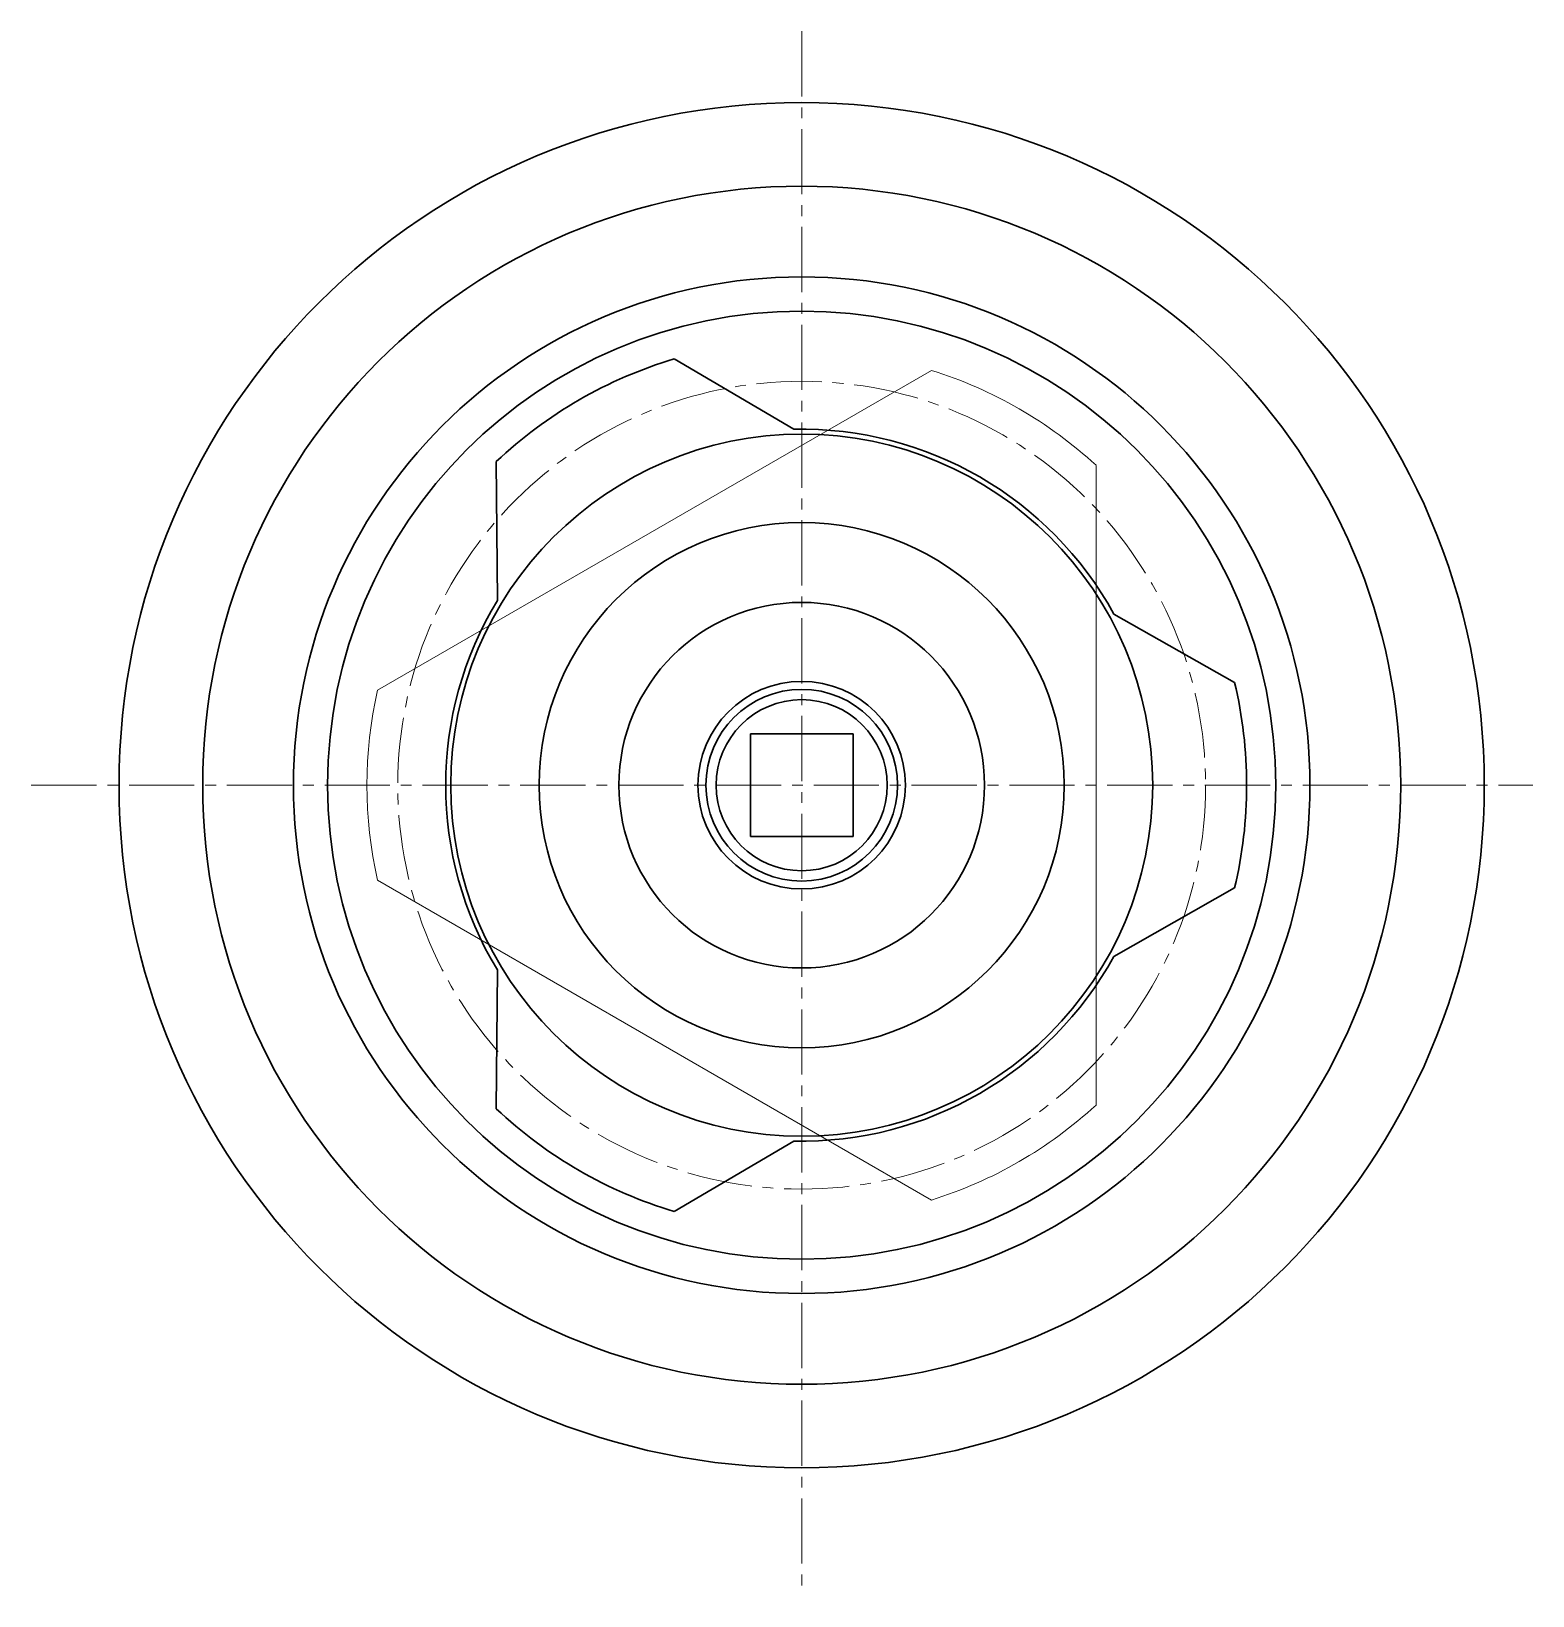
# Model space of a CAD drawing. Header units: inches. Extents: x -20 to 18950, y -1047 to 2551.
# Drawn here: x 12518.2 to 12956.9, y 741.3 to 1198.3 of the extents above; entities that cross this region are included whole.
import ezdxf

# ---------------------------------------------------------------- set-up
doc = ezdxf.new("R2010")
doc.units = ezdxf.units.IN
doc.header["$MEASUREMENT"] = 0
doc.linetypes.add('CENTER2', pattern=[28.574999, 19.049999, -3.175, 3.175, -3.175])
doc.layers.get('0').update_dxf_attribs({"lineweight": 30})
doc.layers.add('cen', color=1, linetype='CENTER2', lineweight=20)
doc.layers.add('dim', color=5, linetype='Continuous', lineweight=20)

msp = doc.modelspace()

# ---------------------------------------------------------------- linework, layer by layer
for p, q in [((12741.033, 1082.024), (12706.063, 1102.594)), ((12654.431, 1032.024), (12654.102, 1072.594)), ((12834.52, 1028.05), (12869.819, 1008.05)), ((12728.328, 993.05), (12728.328, 963.05)), ((12728.328, 993.05), (12758.328, 993.05)), ((12758.328, 993.05), (12758.328, 963.05)), ((12728.328, 963.05), (12758.328, 963.05)), ((12834.52, 928.05), (12869.819, 948.05)), ((12654.431, 924.075), (12654.102, 883.505)), ((12741.033, 874.075), (12706.063, 853.505))]:
    msp.add_line(p, q)
for radius in [199.429, 175, 148.5, 138.5, 102.551, 76.726, 53.403, 30.309, 28, 25]:
    msp.add_circle((12743.328, 978.05), radius)
for radius, start, end in [(130, 106.65764, 133.34236), (104, 28.73565, 91.26435), (104, 148.73565, 211.26435), (130, 346.65764, 13.34236), (104, 268.73565, 331.26435), (130, 226.65764, 253.34236)]:
    msp.add_arc((12743.328, 978.05), radius, start, end)
at = {"layer": 'cen'}
for p, q in [((12743.328, 1198.308), (12743.328, 741.257)), ((12518.249, 978.05), (12956.901, 978.05))]:
    msp.add_line(p, q, dxfattribs=at)
msp.add_circle((12743.328, 978.05), 118, dxfattribs=at)
at = {"layer": 'dim'}
for p, q in [((12781.258, 1099.253), (12619.397, 1005.803)), ((12829.328, 884.599), (12829.328, 1071.5)), ((12781.258, 856.846), (12619.397, 950.297))]:
    msp.add_line(p, q, dxfattribs=at)
for start, end in [(47.37747, 72.62253), (167.37747, 192.62253), (287.37747, 312.62253)]:
    msp.add_arc((12743.328, 978.05), 127, start, end, dxfattribs=at)

doc.saveas('drawing.dxf')
